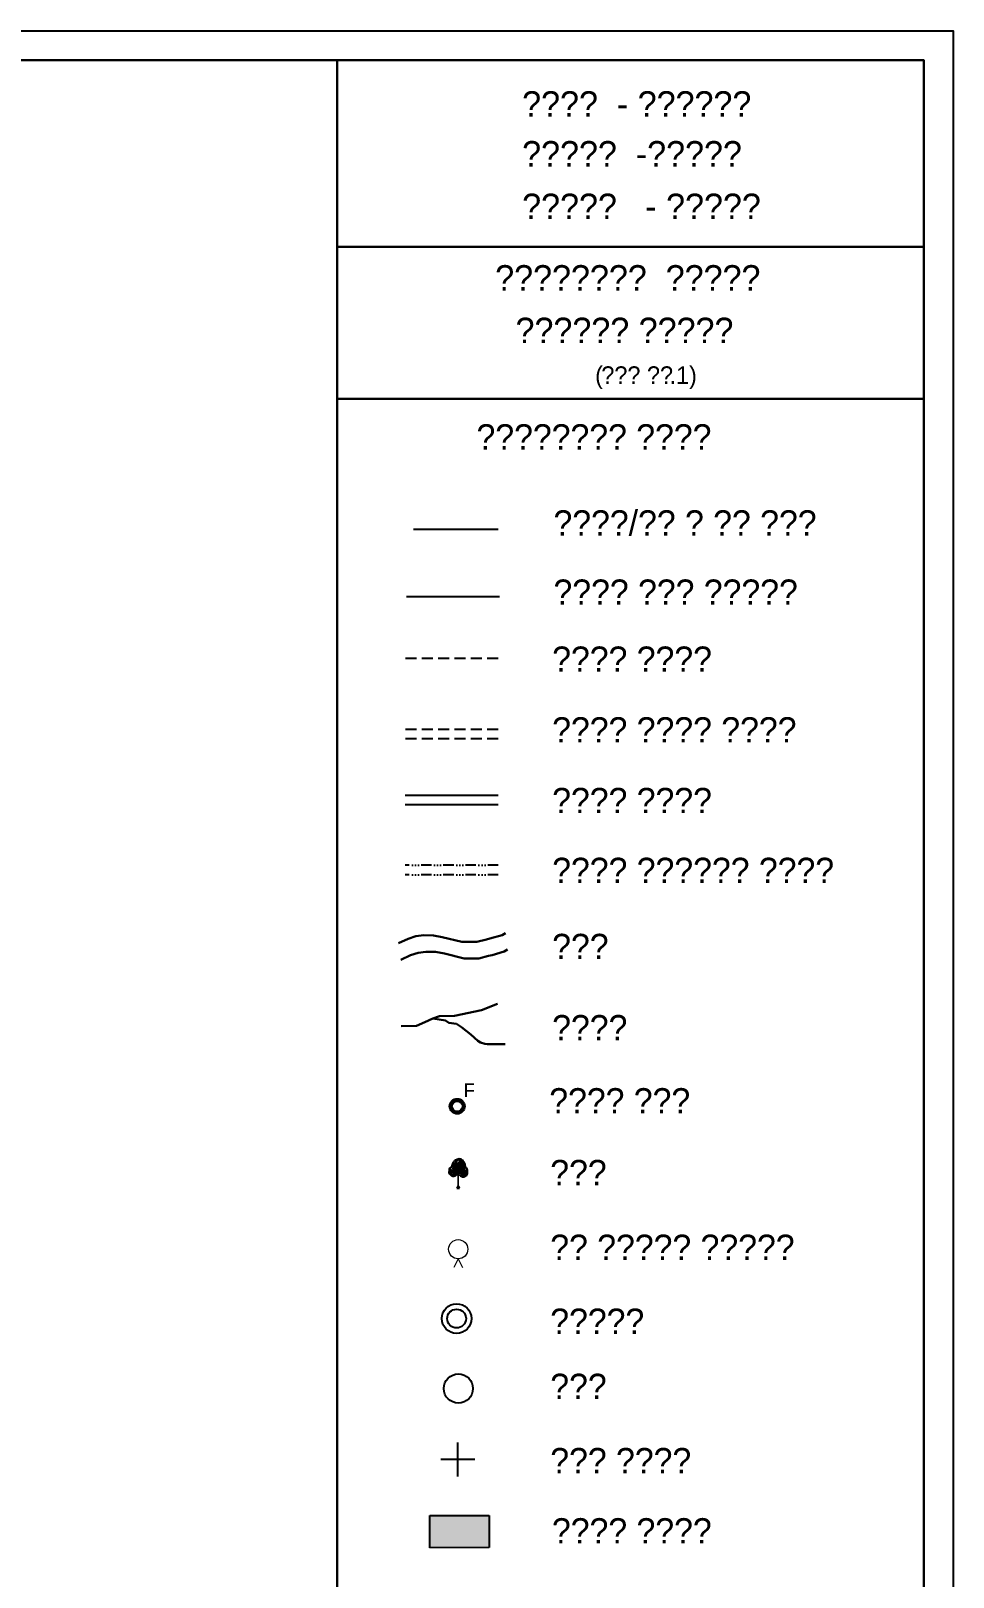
# Model space of a CAD drawing. Header units: millimetres. Extents: x -7 to 1264, y -495 to 699.
# Drawn here: x 811.8 to 1023.7, y 343.7 to 698.9 of the extents above; entities that cross this region are included whole.
import ezdxf

# ---------------------------------------------------------------- set-up
doc = ezdxf.new("R2010")
doc.units = ezdxf.units.MM
for name, pattern in [('ACAD_ISO02W100', [15, 12, -3]), ('ACAD_ISO14W100', [24, 12, -3, 0, -3, 0, -3, 0, -3]), ('DASHED', [0.75, 0.5, -0.25])]:
    doc.linetypes.add(name, pattern=pattern)
for name, color, linetype in [('Image', 7, 'Continuous'), ('Legend', 250, 'Continuous'), ('Sym_F', 250, 'Continuous'), ('Sym_Seemachinh', 250, 'Continuous'), ('Sym_Shivchinh', 250, 'Continuous'), ('Sym_STONE', 250, 'Continuous'), ('Sym_Tree', 92, 'Continuous')]:
    doc.layers.add(name, color=color, linetype=linetype)
doc.layers.add('Sym_Title', color=1, linetype='ACAD_ISO02W100', lineweight=25)
doc.styles.get("Standard").update_dxf_attribs({"font": 'Sakal Marathi_N_Ship.TTF'})
picture_1 = doc.add_image_def('image1.jpg', size_in_pixel=(13892, 10901))

# ---------------------------------------------------------------- blocks, each defined once
blk = doc.blocks.new('F')
at = {"layer": 'Sym_F'}
h = blk.add_hatch(color=256, dxfattribs=at)
h.paths.add_polyline_path([(-1, 0, 1), (1, 0, 1)])
h.paths.add_polyline_path([(0.69, 0, -1), (-0.69, 0, -1)], flags=16)
for radius in [1, 0.688]:
    blk.add_circle((0, 0), radius, dxfattribs=at)
at = {"layer": 'Sym_F', "linetype": 'Continuous'}
blk.add_text('F', height=1.8, dxfattribs=at).set_placement((0.85, 1.21, 1058.35))
blk = doc.blocks.new('Tree')
at = {"layer": 'Sym_Tree'}
for p, q in [((0.1, 3), (0, 2.99)), ((-0.16, 0), (0.13, 0))]:
    blk.add_line(p, q, dxfattribs=at)
at = {"layer": 'Sym_Tree', "color": 82, "const_width": 0.8}
for points in [[(0.05, 1.63), (0.1, 2.79)], [(-0.43, 1.74), (-0.28, 1.52)], [(-0.2, 1.68), (-0.05, 1.47)], [(-0.14, 1.47), (-0.1, 2.62)], [(-0.1, 1.46), (-0.06, 2.62)], [(0.2, 1.44), (0.24, 2.6)], [(0.6, 1.63), (0.38, 1.49)], [(0.44, 1.73), (0.59, 1.51)]]:
    blk.add_lwpolyline(points, dxfattribs=at)
at = {"layer": 'Sym_Tree', "color": 34}
blk.add_lwpolyline([(0, 0, 0.48, 0.16, 0), (0, 0.29, 0.16, 0.16, 0), (0, 1.48, 0.16, 0.16, 0)], format="xyseb", dxfattribs=at)
at = {"layer": 'Sym_Tree', "color": 82}
blk.add_open_spline([(-0.1, 1.43), (-0.17, 1.36), (-0.27, 1.24), (-0.46, 1.2), (-0.64, 1.21), (-0.79, 1.36), (-0.99, 1.53), (-0.9, 1.8), (-0.9, 2.07), (-0.59, 2.22), (-0.58, 2.58), (-0.35, 2.82), (-0.17, 2.98), (-0.04, 2.99), (0, 2.99)], degree=3, knots=[0, 0, 0, 0, 0.357151, 0.545743, 0.741494, 0.970117, 1.319935, 1.641608, 1.935314, 2.250626, 2.755061, 3.137005, 3.457298, 3.618487, 3.618487, 3.618487, 3.618487], dxfattribs=at)
blk.add_spline([(0.1, 1.43), (0.3, 1.22), (0.44, 1.16), (0.59, 1.16), (0.75, 1.25), (0.95, 1.45), (0.96, 1.7), (0.93, 1.94), (0.77, 2.13), (0.68, 2.52), (0.52, 2.78), (0.33, 2.96), (0.1, 3)], degree=3, dxfattribs=at)
for points in [[(-0.83, 1.97), (-0.9, 1.88), (-0.95, 1.62), (-0.58, 1.59)], [(-0.92, 1.7), (-0.95, 1.62), (-0.9, 1.88), (-0.93, 1.7)], [(-0.92, 1.7), (-0.92, 1.7), (-0.92, 1.7), (-0.95, 1.62)], [(-0.95, 1.62), (-0.58, 1.59), (-0.59, 1.22), (-0.67, 1.26)], [(-0.89, 1.45), (-0.93, 1.53), (-0.95, 1.62), (-0.66, 1.29)], [(-0.95, 1.62), (-0.66, 1.29), (-0.67, 1.27), (-0.76, 1.35)], [(-0.73, 1.36), (-0.76, 1.35), (-0.95, 1.62), (-0.73, 1.36)], [(-0.95, 1.62), (-0.73, 1.36), (-0.73, 1.36), (-0.93, 1.53)], [(-0.87, 1.44), (-0.93, 1.53), (-0.93, 1.53), (-0.95, 1.62)], [(-0.93, 1.53), (-0.95, 1.62), (-0.93, 1.54), (-0.91, 1.51)], [(-0.93, 1.54), (-0.91, 1.51), (-0.9, 1.88), (-0.87, 1.85)], [(-0.9, 1.88), (-0.93, 1.7), (-0.87, 1.85), (-0.87, 1.86)], [(-0.9, 1.88), (-0.87, 1.85), (-0.92, 1.7)], [(-0.85, 2.05), (-0.88, 1.99), (-0.89, 1.93), (-0.9, 1.88)], [(-0.77, 2.05), (-0.76, 1.78), (-0.9, 1.89), (-0.76, 1.78)], [(-0.89, 1.93), (-0.9, 1.88), (-0.82, 1.85), (-0.74, 2.01)], [(-0.9, 1.89), (-0.76, 1.78), (-0.69, 1.97), (-0.74, 2.01)], [(-0.85, 1.96), (-0.85, 1.96), (-0.83, 1.97), (-0.9, 1.88)], [(-0.85, 1.96), (-0.89, 1.94), (-0.86, 1.95), (-0.87, 2)], [(-0.86, 1.95), (-0.87, 2), (-0.88, 1.94), (-0.89, 1.94)], [(-0.88, 1.94), (-0.89, 1.94), (-0.89, 1.93), (-0.85, 1.97)], [(-0.89, 1.93), (-0.85, 1.97), (-0.85, 1.97)], [(-0.88, 1.91), (-0.88, 1.91), (-0.85, 1.96), (-0.89, 1.94)], [(-0.74, 2.08), (-0.77, 2.08), (-0.85, 2.05), (-0.88, 1.99)], [(-0.78, 2.04), (-0.82, 2.04), (-0.87, 2), (-0.88, 1.91)], [(-0.87, 2), (-0.88, 1.91), (-0.84, 1.97), (-0.83, 2.02)], [(-0.84, 1.94), (-0.84, 1.97), (-0.88, 1.91)], [(-0.83, 2.02), (-0.82, 2.04), (-0.87, 2), (-0.85, 2.05)], [(-0.87, 2), (-0.85, 2.05), (-0.84, 1.94), (-0.84, 1.97)], [(-0.86, 1.89), (-0.69, 1.93), (-0.85, 1.91), (-0.87, 1.85)], [(-0.85, 1.91), (-0.87, 1.85), (-0.85, 1.77), (-0.82, 1.83)], [(-0.85, 1.84), (-0.84, 1.87), (-0.87, 1.44), (-0.81, 1.4)], [(-0.87, 1.85), (-0.87, 1.86), (-0.58, 1.59), (-0.65, 1.65)], [(-0.82, 1.83), (-0.81, 1.8), (-0.86, 1.89), (-0.69, 1.93)], [(-0.8, 2.04), (-0.55, 2.12), (-0.85, 2.05), (-0.82, 2.08)], [(-0.85, 2.05), (-0.82, 2.08), (-0.8, 2.1), (-0.77, 2.12)], [(-0.85, 1.97), (-0.85, 1.97), (-0.85, 1.96)], [(-0.85, 1.77), (-0.82, 1.83), (-0.85, 1.84), (-0.84, 1.87)], [(-0.78, 2.02), (-0.84, 1.97), (-0.75, 2.03), (-0.77, 2.05)], [(-0.84, 1.97), (-0.83, 2.02), (-0.78, 2.04)], [(-0.82, 1.85), (-0.74, 2.01), (-0.78, 2.02), (-0.84, 1.97)], [(-0.78, 2.04), (-0.78, 2.04), (-0.83, 2.02), (-0.82, 2.04)], [(-0.77, 2.12), (-0.8, 2.1), (-0.82, 2.08), (-0.78, 2.09)], [(-0.82, 2.08), (-0.78, 2.09), (-0.77, 2.08), (-0.74, 2.08)], [(-0.76, 2.04), (-0.73, 2.06), (-0.78, 2.04), (-0.82, 2.04)], [(-0.76, 1.78), (-0.76, 1.78), (-0.79, 1.69), (-0.82, 1.85)], [(-0.79, 1.69), (-0.82, 1.85), (-0.65, 1.65), (-0.77, 1.77)], [(-0.75, 1.77), (-0.81, 1.8), (-0.82, 1.83), (-0.81, 1.8)], [(-0.77, 1.77), (-0.73, 1.75), (-0.75, 1.77), (-0.81, 1.8)], [(-0.8, 2.1), (-0.77, 2.12), (-0.74, 2.14), (-0.73, 2.09)], [(-0.74, 2.14), (-0.73, 2.09), (-0.77, 2.08), (-0.8, 2.1)], [(-0.75, 2.03), (-0.77, 2.05), (-0.8, 2.04), (-0.55, 2.12)], [(-0.77, 2.08), (-0.8, 2.1), (-0.77, 2.12), (-0.77, 2.1)], [(-0.8, 2.1), (-0.77, 2.1), (-0.77, 2.12), (-0.8, 2.1)], [(-0.77, 2.1), (-0.77, 2.1), (-0.8, 2.1), (-0.77, 2.1)], [(-0.76, 2.11), (-0.78, 2.09), (-0.69, 2.19)], [(-0.73, 2.09), (-0.77, 2.1), (-0.76, 2.11), (-0.78, 2.09)], [(-0.77, 2.12), (-0.77, 2.1), (-0.77, 2.12), (-0.76, 2.11)], [(-0.77, 2.12), (-0.76, 2.11), (-0.77, 2.1)], [(-0.77, 2.08), (-0.74, 2.08), (-0.73, 2.09), (-0.77, 2.1)], [(-0.74, 2.08), (-0.74, 2.08), (-0.74, 2.08), (-0.77, 2.08)], [(-0.69, 1.97), (-0.73, 2.06), (-0.77, 2.05), (-0.76, 1.78)], [(-0.73, 2.06), (-0.73, 2.01), (-0.77, 2.05), (-0.73, 2.06)], [(-0.77, 2.05), (-0.73, 2.06), (-0.73, 2.02), (-0.77, 2.03)], [(-0.73, 2.02), (-0.77, 2.03), (-0.73, 2.02), (-0.73, 2.06)], [(-0.62, 1.85), (-0.72, 1.75), (-0.77, 1.77), (-0.73, 1.75)], [(-0.65, 1.65), (-0.77, 1.77), (-0.76, 1.78), (-0.65, 1.71)], [(-0.47, 2.16), (-0.52, 1.63), (-0.76, 1.78), (-0.63, 2.04)], [(-0.52, 1.63), (-0.76, 1.78), (-0.74, 2.08), (-0.63, 2.11)], [(-0.73, 2.02), (-0.73, 2.06), (-0.76, 2.04), (-0.73, 2.06)], [(-0.76, 1.78), (-0.63, 2.04), (-0.65, 1.68), (-0.65, 1.53)], [(-0.7, 1.93), (-0.76, 1.78), (-0.74, 2.01), (-0.69, 1.97)], [(-0.69, 1.97), (-0.66, 1.92), (-0.76, 1.78), (-0.69, 1.93)], [(-0.7, 1.93), (-0.74, 1.95), (-0.7, 1.93), (-0.76, 1.96)], [(-0.7, 1.93), (-0.76, 1.96), (-0.7, 1.93), (-0.76, 1.78)], [(-0.76, 1.78), (-0.69, 1.93), (-0.7, 1.93), (-0.74, 1.95)], [(-0.76, 1.78), (-0.76, 1.78), (-0.62, 1.85), (-0.72, 1.75)], [(-0.58, 1.59), (-0.65, 1.65), (-0.53, 1.84), (-0.76, 1.78)], [(-0.53, 1.84), (-0.76, 1.78), (-0.76, 1.78)], [(-0.76, 1.78), (-0.65, 1.71), (-0.76, 1.78), (-0.69, 1.79)], [(-0.76, 1.78), (-0.69, 1.79), (-0.76, 1.78)], [(-0.52, 1.63), (-0.65, 1.68), (-0.52, 1.63), (-0.76, 1.78)], [(-0.63, 2.17), (-0.63, 2.23), (-0.74, 2.08)], [(-0.74, 2.14), (-0.74, 2.13), (-0.69, 2.19), (-0.63, 2.23)], [(-0.69, 2.19), (-0.63, 2.23), (-0.74, 2.08), (-0.74, 2.13)], [(-0.74, 2.08), (-0.74, 2.13), (-0.71, 2.1), (-0.63, 2.23)], [(-0.69, 2.19), (-0.69, 2.19), (-0.74, 2.14), (-0.74, 2.13)], [(-0.74, 2.08), (-0.63, 2.11), (-0.55, 2.17), (-0.63, 2.11)], [(-0.74, 2.08), (-0.74, 2.08), (-0.74, 2.08)], [(-0.74, 2.08), (-0.74, 2.08), (-0.74, 2.08)], [(-0.74, 2.01), (-0.71, 2.03), (-0.73, 2.06), (-0.73, 2.01)], [(-0.74, 2.01), (-0.69, 1.97), (-0.74, 2.01), (-0.71, 2.03)], [(-0.69, 1.97), (-0.74, 2.01), (-0.69, 1.97), (-0.74, 1.95)], [(-0.69, 1.97), (-0.74, 1.95), (-0.69, 1.97), (-0.66, 1.92)], [(-0.64, 2.09), (-0.63, 2.04), (-0.69, 1.97), (-0.73, 2.06)], [(-0.71, 2.1), (-0.63, 2.23), (-0.63, 2.17), (-0.58, 2.16)], [(-0.63, 2.14), (-0.63, 2.17), (-0.71, 2.1), (-0.63, 2.14)], [(-0.71, 2.1), (-0.63, 2.14), (-0.63, 2.17), (-0.7, 2.11)], [(-0.63, 2.17), (-0.7, 2.11), (-0.63, 2.14), (-0.63, 2.17)], [(-0.69, 2.19), (-0.63, 2.23), (-0.58, 2.36), (-0.6, 2.36)], [(-0.63, 2.27), (-0.63, 2.27), (-0.69, 2.19), (-0.63, 2.23)], [(-0.63, 2.04), (-0.64, 2.09), (-0.68, 1.95), (-0.69, 1.97)], [(-0.68, 1.95), (-0.69, 1.97), (-0.62, 1.97), (-0.64, 1.94)], [(-0.66, 1.92), (-0.64, 1.94), (-0.63, 2.04), (-0.64, 2.09)], [(-0.64, 1.88), (-0.6, 1.86), (-0.66, 1.92), (-0.64, 1.94)], [(-0.24, 1.29), (-0.1, 1.43), (-0.52, 1.63), (-0.66, 1.31)], [(-0.52, 1.63), (-0.66, 1.31), (-0.31, 1.38), (-0.51, 1.22)], [(-0.65, 1.68), (-0.65, 1.53), (-0.65, 1.53), (-0.53, 1.53)], [(-0.65, 1.53), (-0.53, 1.53), (-0.52, 1.63), (-0.65, 1.68)], [(-0.62, 1.97), (-0.63, 2.04), (-0.63, 2.04), (-0.64, 2.09)], [(-0.63, 2.04), (-0.64, 2.09), (-0.64, 2.09), (-0.59, 2.09)], [(-0.64, 2.09), (-0.59, 2.09), (-0.64, 2.09), (-0.63, 2.04)], [(-0.62, 1.97), (-0.64, 1.94), (-0.52, 1.63), (-0.59, 1.62)], [(-0.62, 1.85), (-0.64, 1.88), (-0.64, 1.94), (-0.6, 1.86)], [(-0.64, 1.94), (-0.6, 1.86), (-0.64, 1.94), (-0.6, 1.86)], [(-0.64, 1.94), (-0.6, 1.86), (-0.58, 1.94), (-0.64, 1.94)], [(-0.58, 1.94), (-0.64, 1.94), (-0.64, 1.88), (-0.6, 1.86)], [(-0.52, 1.63), (-0.59, 1.62), (-0.62, 1.85), (-0.64, 1.88)], [(-0.49, 2.45), (-0.58, 2.36), (-0.55, 2.17), (-0.63, 2.17)], [(-0.63, 2.17), (-0.63, 2.17), (-0.63, 2.17), (-0.63, 2.23)], [(-0.63, 2.14), (-0.63, 2.17), (-0.62, 2.21), (-0.63, 2.23)], [(-0.55, 2.17), (-0.63, 2.17), (-0.43, 2.16), (-0.22, 2.16)], [(-0.55, 2.17), (-0.63, 2.11), (-0.63, 2.04), (-0.63, 2.11)], [(-0.63, 2.04), (-0.63, 2.11), (-0.63, 2.17)], [(-0.63, 2.17), (-0.63, 2.17), (-0.63, 2.17)], [(-0.63, 2.17), (-0.58, 2.16), (-0.63, 2.14), (-0.63, 2.17)], [(-0.47, 2.16), (-0.55, 2.17), (-0.62, 1.97), (-0.63, 2.04)], [(-0.62, 2.27), (-0.62, 2.21), (-0.54, 2.47), (-0.54, 2.5)], [(-0.58, 2.36), (-0.6, 2.36), (-0.61, 2.32), (-0.62, 2.3)], [(-0.62, 2.24), (-0.62, 2.21), (-0.58, 2.36), (-0.56, 2.28)], [(-0.61, 2.32), (-0.58, 2.36), (-0.62, 2.27), (-0.62, 2.21)], [(-0.61, 2.32), (-0.62, 2.3), (-0.62, 2.24), (-0.62, 2.21)], [(-0.58, 2.36), (-0.56, 2.28), (-0.61, 2.32), (-0.58, 2.36)], [(-0.57, 2.44), (-0.6, 2.36), (-0.49, 2.59), (-0.5, 2.59)], [(-0.55, 2.54), (-0.57, 2.47), (-0.57, 2.44), (-0.6, 2.36)], [(-0.55, 2.48), (-0.55, 2.5), (-0.6, 2.36), (-0.59, 2.36)], [(-0.57, 2.4), (-0.6, 2.36), (-0.57, 2.47), (-0.54, 2.47)], [(-0.58, 2.39), (-0.57, 2.43), (-0.57, 2.4), (-0.6, 2.36)], [(-0.6, 2.36), (-0.59, 2.36), (-0.57, 2.39), (-0.57, 2.4)], [(-0.45, 2.73), (-0.52, 2.6), (-0.55, 2.48), (-0.58, 2.36)], [(-0.39, 2.55), (-0.5, 2.59), (-0.49, 2.45), (-0.58, 2.36)], [(-0.55, 2.48), (-0.58, 2.36), (-0.42, 2.42), (-0.39, 2.55)], [(-0.56, 2.46), (-0.55, 2.54), (-0.58, 2.39), (-0.57, 2.43)], [(-0.57, 2.47), (-0.54, 2.47), (-0.55, 2.54), (-0.57, 2.47)], [(-0.57, 2.39), (-0.57, 2.4), (-0.57, 2.43), (-0.55, 2.5)], [(-0.55, 2.54), (-0.52, 2.6), (-0.56, 2.46), (-0.55, 2.54)], [(-0.39, 2.55), (-0.46, 2.69), (-0.52, 2.6), (-0.55, 2.5)], [(-0.52, 2.6), (-0.55, 2.5), (-0.49, 2.45), (-0.39, 2.55)], [(-0.55, 2.5), (-0.53, 2.57), (-0.52, 2.6), (-0.53, 2.57)], [(-0.52, 2.6), (-0.53, 2.57), (-0.55, 2.54), (-0.52, 2.6)], [(-0.55, 2.54), (-0.55, 2.54), (-0.55, 2.5), (-0.53, 2.57)], [(-0.54, 2.47), (-0.54, 2.5), (-0.55, 2.48), (-0.55, 2.5)], [(-0.55, 2.17), (-0.32, 2.2), (-0.49, 2.45), (-0.38, 2.29)], [(-0.49, 2.45), (-0.38, 2.29), (-0.32, 2.2), (-0.55, 2.17)], [(-0.29, 2.35), (-0.32, 2.2), (-0.55, 2.17), (-0.32, 2.2)], [(-0.32, 2.2), (-0.55, 2.17), (-0.43, 2.16)], [(-0.47, 2.16), (-0.35, 2.09), (-0.47, 2.16), (-0.55, 2.17)], [(0, 2.99), (-0.31, 2.84), (-0.45, 2.73), (-0.52, 2.6)], [(-0.49, 2.59), (-0.5, 2.59), (-0.38, 2.77), (-0.31, 2.84)], [(-0.49, 2.45), (-0.39, 2.55), (-0.39, 2.55), (-0.5, 2.59)], [(-0.26, 2.44), (-0.1, 2.44), (-0.29, 2.35), (-0.49, 2.45)], [(-0.29, 2.35), (-0.49, 2.45), (-0.29, 2.35), (-0.32, 2.2)], [(-0.35, 2.09), (-0.33, 2.16), (-0.47, 2.16), (-0.35, 2.09)], [(-0.42, 2.42), (-0.39, 2.55), (-0.39, 2.55), (-0.46, 2.69)], [(-0.38, 2.77), (-0.31, 2.84), (-0.45, 2.73), (-0.38, 2.77)], [(-0.39, 2.55), (-0.45, 2.66), (-0.41, 2.72), (-0.26, 2.81)], [(-0.45, 2.73), (-0.38, 2.77), (-0.4, 2.72), (-0.42, 2.74)], [(-0.4, 2.72), (-0.42, 2.74), (-0.45, 2.68), (-0.45, 2.66)], [(-0.45, 2.68), (-0.45, 2.66), (-0.43, 2.7), (-0.4, 2.72)], [(-0.41, 2.69), (-0.44, 2.68), (-0.45, 2.66), (-0.41, 2.69)], [(-0.45, 2.66), (-0.41, 2.69), (-0.07, 2.53), (0.05, 2.48)], [(-0.41, 2.69), (-0.41, 2.71), (-0.41, 2.69), (-0.44, 2.68)], [(-0.43, 2.7), (-0.4, 2.72), (0, 2.99), (-0.09, 2.98)], [(-0.43, 2.16), (-0.22, 2.16), (0.02, 2.32), (0.07, 2.48)], [(-0.43, 2.16), (-0.43, 2.16), (-0.35, 2.09), (-0.33, 2.16)], [(-0.41, 2.65), (-0.25, 2.61), (-0.26, 2.81), (0.06, 2.94)], [(-0.41, 2.72), (-0.26, 2.81), (-0.25, 2.61), (-0.41, 2.69)], [(-0.3, 2.8), (-0.26, 2.81), (-0.41, 2.69), (-0.41, 2.71)], [(-0.25, 2.61), (-0.41, 2.69), (-0.41, 2.65), (-0.25, 2.61)], [(-0.28, 2.82), (-0.37, 2.77), (-0.4, 2.72), (-0.28, 2.82)], [(-0.27, 2.82), (-0.37, 2.77), (-0.39, 2.71), (-0.37, 2.69)], [(-0.39, 2.71), (-0.37, 2.69), (-0.3, 2.8), (-0.26, 2.81)], [(-0.26, 2.81), (0.06, 2.94), (-0.27, 2.82), (-0.37, 2.77)], [(-0.31, 2.84), (-0.18, 2.9), (-0.28, 2.82), (-0.37, 2.77)], [(0.27, 1.83), (-0.21, 1.81), (-0.27, 2.16), (-0.32, 1.63)], [(-0.18, 2.9), (-0.17, 2.95), (-0.25, 2.9), (-0.31, 2.84)], [(-0.25, 2.9), (-0.31, 2.84), (-0.18, 2.9), (-0.24, 2.9)], [(-0.18, 2.9), (-0.24, 2.9), (-0.31, 2.84), (-0.18, 2.9)], [(-0.26, 2.44), (-0.29, 2.35), (-0.29, 2.35), (-0.26, 2.44)], [(0.2, 2.99), (-0.06, 2.82), (-0.26, 2.82), (0, 2.99)], [(-0.26, 2.82), (0, 2.99), (0.09, 2.99), (0.04, 2.93)], [(-0.07, 2.53), (0.05, 2.48), (-0.26, 2.44), (-0.1, 2.44)], [(0, 2.99), (-0.09, 2.98), (-0.17, 2.95), (-0.25, 2.9)], [(-0.17, 2.95), (-0.25, 2.9), (-0.12, 2.96), (-0.09, 2.98)], [(-0.1, 2.97), (-0.12, 2.96), (-0.25, 2.9), (-0.18, 2.9)], [(-0.1, 2.97), (-0.18, 2.9), (-0.18, 2.93), (-0.25, 2.9)], [(-0.18, 2.93), (-0.25, 2.9), (-0.18, 2.9), (-0.17, 2.95)], [(0.28, 2.6), (-0.05, 2.61), (-0.19, 2.55), (-0.24, 2.66)], [(-0.09, 2.35), (-0.06, 2.44), (0.27, 1.83), (-0.21, 1.81)], [(-0.2, 2.72), (-0.08, 2.82), (0.2, 2.99), (0.28, 2.6)], [(-0.06, 2.79), (-0.06, 2.82), (-0.2, 2.72), (-0.08, 2.82)], [(-0.12, 2.96), (-0.09, 2.98), (-0.18, 2.95), (-0.09, 2.98)], [(-0.18, 2.95), (-0.09, 2.98), (-0.1, 2.97), (-0.12, 2.96)], [(-0.13, 2.95), (-0.13, 2.95), (-0.1, 2.97), (-0.18, 2.9)], [(-0.13, 2.96), (-0.13, 2.96), (-0.18, 2.95), (-0.18, 2.9)], [(-0.18, 2.95), (-0.18, 2.9), (-0.13, 2.96), (-0.14, 2.95)], [(-0.13, 2.96), (-0.14, 2.95), (-0.13, 2.95)], [(0.28, 2.6), (-0.05, 2.61), (-0.06, 2.44), (-0.09, 2.35)], [(0, 2.99), (0.1, 3), (0.2, 2.99), (-0.06, 2.82)], [(0.2, 2.99), (0.28, 2.6), (-0.05, 2.61), (-0.06, 2.81)], [(0.37, 2.93), (0.29, 2.97), (-0.06, 2.81), (-0.06, 2.8)], [(-0.06, 2.81), (-0.06, 2.8), (-0.06, 2.82)], [(-0.06, 2.82), (-0.06, 2.82), (-0.06, 2.79), (-0.06, 2.82)], [(-0.05, 2.61), (-0.06, 2.81), (0.28, 2.6), (-0.05, 2.61)], [(0.22, 2.32), (0.27, 2.48), (0.28, 2.6), (-0.05, 2.61)], [(0.09, 2.99), (0.04, 2.93), (-0.03, 2.91), (0.02, 2.96)], [(-0.03, 2.91), (-0.02, 2.94), (0.02, 2.96), (0, 2.99)], [(-0.03, 2.91), (0.02, 2.96), (0.04, 2.93), (-0.03, 2.91)], [(0.04, 2.93), (-0.03, 2.91), (-0.02, 2.94), (0.02, 2.96)], [(0.41, 2.32), (0.39, 2.41), (-0.01, 1.85), (0.46, 1.77)], [(-0.01, 1.85), (0.46, 1.77), (0.56, 2.11), (0.55, 1.58)], [(0.02, 2.96), (0, 2.99), (0.09, 2.99), (0.02, 2.96)], [(0.09, 2.99), (0.02, 2.96), (0.1, 3), (0.2, 2.99)], [(0.1, 2.32), (0.07, 2.49), (0.08, 2.61), (0.41, 2.58)], [(0.52, 2.11), (0.31, 2.14), (0.1, 2.32), (0.07, 2.49)], [(0.57, 2.67), (0.46, 2.79), (0.2, 2.99), (0.08, 2.61)], [(0.2, 2.99), (0.08, 2.61), (0.41, 2.58), (0.45, 2.78)], [(0.41, 2.58), (0.45, 2.78), (0.08, 2.61), (0.41, 2.58)], [(0.08, 2.61), (0.41, 2.58), (0.39, 2.41), (0.41, 2.32)], [(0.08, 2.61), (0.41, 2.58), (0.54, 2.5), (0.6, 2.6)], [(0.12, 2.95), (0.09, 2.97), (0.17, 2.93), (0.09, 2.97)], [(0.17, 2.93), (0.09, 2.97), (0.1, 2.96), (0.12, 2.95)], [(0.6, 2.6), (0.57, 2.64), (0.21, 2.53), (0.09, 2.49)], [(0.21, 2.53), (0.09, 2.49), (0.39, 2.41), (0.23, 2.43)], [(0.1, 3), (0.2, 2.99), (0.32, 2.95), (0.29, 2.97)], [(0.12, 2.95), (0.14, 2.94), (0.13, 2.94)], [(0.56, 2.6), (0.41, 2.58), (0.45, 2.78), (0.14, 2.95)], [(0.45, 2.78), (0.14, 2.95), (0.45, 2.78), (0.54, 2.73)], [(0.2, 2.99), (0.5, 2.8), (0.62, 2.67), (0.67, 2.54)], [(0.6, 2.65), (0.57, 2.67), (0.2, 2.99), (0.29, 2.97)], [(0.2, 2.99), (0.29, 2.97), (0.37, 2.93), (0.44, 2.87)], [(0.32, 2.11), (0.32, 2.11), (0.23, 2.05), (0.22, 2.12)], [(0.39, 2.41), (0.23, 2.43), (0.41, 2.32), (0.62, 2.39)], [(0.37, 2.93), (0.44, 2.87), (0.32, 2.95), (0.29, 2.97)], [(0.3, 2.96), (0.32, 2.95), (0.44, 2.87), (0.38, 2.88)], [(0.33, 2.94), (0.33, 2.94), (0.3, 2.96), (0.38, 2.88)], [(0.3, 2.96), (0.38, 2.88), (0.37, 2.91), (0.44, 2.87)], [(0.65, 2.11), (0.72, 2.09), (0.52, 2.11), (0.31, 2.14)], [(0.44, 2.87), (0.38, 2.88), (0.33, 2.94), (0.33, 2.95)], [(0.33, 2.94), (0.33, 2.95), (0.37, 2.93), (0.38, 2.88)], [(0.37, 2.93), (0.38, 2.88), (0.33, 2.95), (0.34, 2.94)], [(0.37, 2.91), (0.44, 2.87), (0.38, 2.88), (0.37, 2.93)], [(0.38, 2.88), (0.37, 2.93), (0.44, 2.87), (0.5, 2.8)], [(0.44, 2.87), (0.5, 2.8), (0.38, 2.88), (0.43, 2.87)], [(0.38, 2.88), (0.43, 2.87), (0.5, 2.8), (0.38, 2.88)], [(0.5, 2.8), (0.38, 2.88), (0.46, 2.79), (0.54, 2.73)], [(0.39, 2.41), (0.41, 2.32), (0.41, 2.32), (0.39, 2.41)], [(0.58, 2.67), (0.45, 2.78), (0.41, 2.58), (0.57, 2.64)], [(0.41, 2.58), (0.57, 2.64), (0.56, 2.6), (0.41, 2.58)], [(0.41, 2.32), (0.62, 2.39), (0.41, 2.32), (0.42, 2.16)], [(0.41, 2.32), (0.42, 2.16), (0.65, 2.11), (0.42, 2.16)], [(0.65, 2.11), (0.42, 2.16), (0.62, 2.39), (0.49, 2.25)], [(0.62, 2.39), (0.49, 2.25), (0.42, 2.16), (0.65, 2.11)], [(0.42, 2.16), (0.65, 2.11), (0.52, 2.11)], [(0.43, 2.05), (0.42, 2.12), (0.56, 2.11), (0.43, 2.05)], [(0.56, 2.11), (0.43, 2.05), (0.56, 2.11), (0.65, 2.11)], [(0.54, 2.5), (0.6, 2.6), (0.58, 2.67), (0.45, 2.78)], [(0.45, 2.78), (0.54, 2.73), (0.55, 2.66), (0.53, 2.65)], [(0.55, 2.66), (0.53, 2.65), (0.47, 2.76), (0.45, 2.78)], [(0.47, 2.76), (0.45, 2.78), (0.57, 2.64), (0.58, 2.66)], [(0.46, 2.79), (0.54, 2.73), (0.57, 2.67), (0.46, 2.79)], [(0.47, 2.54), (0.48, 2.5), (0.49, 2.47), (0.47, 2.54)], [(0.64, 2.53), (0.65, 2.53), (0.55, 2.72), (0.5, 2.8)], [(0.55, 2.72), (0.5, 2.8), (0.62, 2.67), (0.55, 2.72)], [(0.55, 2.37), (0.54, 2.5), (0.54, 2.5), (0.62, 2.64)], [(0.54, 2.5), (0.62, 2.64), (0.67, 2.54), (0.68, 2.43)], [(0.67, 2.54), (0.68, 2.43), (0.62, 2.39), (0.54, 2.5)], [(0.62, 2.39), (0.54, 2.5), (0.54, 2.5), (0.65, 2.53)], [(0.54, 2.5), (0.65, 2.53), (0.62, 2.39), (0.7, 2.29)], [(0.69, 2.41), (0.7, 2.29), (0.55, 2.37), (0.54, 2.5)], [(0.68, 1.6), (0.67, 1.46), (0.67, 1.46), (0.54, 1.47)], [(0.67, 1.46), (0.54, 1.47), (0.55, 1.58), (0.68, 1.6)], [(0.62, 2.67), (0.55, 2.72), (0.57, 2.67), (0.59, 2.69)], [(0.56, 2.11), (0.55, 1.58), (0.8, 1.7), (0.71, 1.97)], [(0.55, 1.58), (0.8, 1.7), (0.82, 2), (0.72, 2.03)], [(0.68, 1.9), (0.7, 1.87), (0.55, 1.58), (0.62, 1.56)], [(0.55, 1.58), (0.62, 1.56), (0.68, 1.77), (0.7, 1.81)], [(0.55, 1.58), (0.68, 1.6), (0.55, 1.58), (0.8, 1.7)], [(0.56, 2.11), (0.65, 2.11), (0.68, 1.9), (0.71, 1.97)], [(0.57, 2.67), (0.59, 2.69), (0.61, 2.62), (0.6, 2.6)], [(0.61, 2.62), (0.6, 2.6), (0.6, 2.65), (0.57, 2.67)], [(0.57, 2.64), (0.58, 2.66), (0.57, 2.64), (0.6, 2.62)], [(0.57, 2.64), (0.6, 2.62), (0.6, 2.6), (0.57, 2.64)], [(0.6, 1.52), (0.68, 1.58), (0.58, 1.79), (0.8, 1.7)], [(0.58, 1.79), (0.8, 1.7), (0.8, 1.7)], [(0.9, 1.88), (0.96, 1.78), (0.97, 1.51), (0.6, 1.52)], [(0.92, 1.75), (0.92, 1.76), (0.6, 1.52), (0.68, 1.58)], [(0.62, 2.67), (0.67, 2.54), (0.69, 2.41), (0.7, 2.29)], [(0.62, 2.39), (0.7, 2.29), (0.65, 2.11), (0.72, 2.09)], [(0.7, 2.37), (0.72, 2.29), (0.64, 2.53), (0.65, 2.53)], [(0.83, 1.94), (0.85, 1.96), (0.88, 1.94), (0.64, 2.06)], [(0.88, 1.94), (0.64, 2.06), (0.92, 1.95), (0.9, 1.98)], [(0.7, 1.87), (0.66, 1.79), (0.64, 1.88), (0.7, 1.87)], [(0.64, 1.88), (0.7, 1.87), (0.7, 1.81), (0.66, 1.79)], [(0.82, 2), (0.72, 2.03), (0.65, 2.11), (0.72, 2.03)], [(0.65, 2.11), (0.72, 2.03), (0.71, 1.97), (0.72, 2.03)], [(0.68, 1.77), (0.7, 1.81), (0.7, 1.87), (0.66, 1.79)], [(0.7, 1.87), (0.66, 1.79), (0.7, 1.87), (0.66, 1.79)], [(0.7, 1.81), (0.66, 1.79), (0.72, 1.84), (0.7, 1.87)], [(0.68, 2.43), (0.68, 2.5), (0.67, 2.54), (0.68, 2.5)], [(0.69, 2.47), (0.67, 2.54), (0.69, 2.4), (0.69, 2.47)], [(0.73, 2.19), (0.72, 2.14), (0.68, 2.41), (0.67, 2.43)], [(0.68, 2.41), (0.67, 2.43), (0.69, 2.41), (0.68, 2.43)], [(0.73, 2.17), (0.72, 2.14), (0.7, 2.29), (0.67, 2.21)], [(0.7, 2.29), (0.67, 2.21), (0.72, 2.25), (0.7, 2.29)], [(0.8, 2.01), (0.73, 2.15), (0.72, 2.09), (0.67, 2.1)], [(0.72, 2.09), (0.67, 2.1), (0.72, 2.07), (0.72, 2.09)], [(0.8, 1.7), (0.71, 1.97), (0.68, 1.6), (0.67, 1.46)], [(0.69, 2.47), (0.69, 2.47), (0.68, 2.43), (0.68, 2.5)], [(0.7, 2.4), (0.68, 2.41), (0.69, 2.47), (0.7, 2.4)], [(0.69, 2.41), (0.68, 2.43), (0.72, 2.29), (0.7, 2.29)], [(0.7, 2.32), (0.7, 2.33), (0.69, 2.36), (0.68, 2.43)], [(0.7, 2.33), (0.72, 2.29), (0.7, 2.4), (0.68, 2.41)], [(0.68, 1.9), (0.71, 1.97), (0.71, 1.97), (0.72, 2.02)], [(0.71, 1.97), (0.72, 2.02), (0.72, 2.02), (0.68, 2.02)], [(0.72, 2.02), (0.68, 2.02), (0.72, 2.02), (0.71, 1.97)], [(0.74, 1.88), (0.75, 1.89), (0.68, 1.9), (0.7, 1.87)], [(0.8, 1.7), (0.8, 1.7), (0.68, 1.77), (0.76, 1.66)], [(0.68, 1.77), (0.76, 1.66), (0.81, 1.68), (0.77, 1.67)], [(0.82, 1.6), (0.87, 1.75), (0.68, 1.58), (0.81, 1.68)], [(0.8, 1.7), (0.68, 1.64), (0.8, 1.7), (0.73, 1.71)], [(0.68, 1.58), (0.81, 1.68), (0.8, 1.7), (0.68, 1.64)], [(0.69, 2.4), (0.69, 2.47), (0.7, 2.32), (0.69, 2.36)], [(0.69, 2.47), (0.7, 2.4), (0.7, 2.37), (0.72, 2.29)], [(0.7, 2.32), (0.69, 2.36), (0.7, 2.33), (0.72, 2.29)], [(0.72, 2.29), (0.7, 2.29), (0.7, 2.32), (0.7, 2.33)], [(0.79, 2.11), (0.73, 2.15), (0.7, 2.29), (0.72, 2.29)], [(0.7, 2.29), (0.72, 2.29), (0.72, 2.25), (0.73, 2.22)], [(0.72, 2.25), (0.7, 2.29), (0.73, 2.19), (0.72, 2.14)], [(0.72, 1.84), (0.7, 1.87), (0.71, 1.97), (0.72, 2.02)], [(0.71, 1.97), (0.72, 2.03), (0.72, 2.09)], [(0.71, 1.97), (0.72, 2.02), (0.74, 1.88), (0.75, 1.89)], [(0.72, 2.02), (0.71, 1.97), (0.75, 1.89), (0.81, 1.97)], [(0.72, 2.25), (0.73, 2.22), (0.73, 2.17), (0.72, 2.14)], [(0.72, 2.09), (0.72, 2.09), (0.72, 2.09), (0.73, 2.15)], [(0.72, 2.09), (0.73, 2.15), (0.82, 2)], [(0.72, 2.06), (0.72, 2.09), (0.72, 2.14), (0.73, 2.15)], [(0.72, 2.09), (0.72, 2.09), (0.72, 2.09)], [(0.72, 2.07), (0.72, 2.09), (0.8, 2.01), (0.72, 2.06)], [(0.8, 2.01), (0.72, 2.06), (0.72, 2.09), (0.79, 2.03)], [(0.72, 2.09), (0.79, 2.03), (0.72, 2.06), (0.72, 2.09)], [(0.75, 1.89), (0.81, 1.86), (0.75, 1.89), (0.72, 1.84)], [(0.75, 1.89), (0.72, 1.84), (0.8, 1.7), (0.75, 1.85)], [(0.74, 2.2), (0.74, 2.2), (0.79, 2.11), (0.73, 2.15)], [(0.83, 2.06), (0.83, 2.04), (0.79, 2.11), (0.73, 2.15)], [(0.79, 2.11), (0.73, 2.15), (0.82, 2), (0.83, 2.04)], [(0.82, 2), (0.83, 2.04), (0.8, 2.01), (0.73, 2.15)], [(0.8, 1.7), (0.73, 1.71), (0.8, 1.7)], [(0.75, 1.89), (0.81, 1.97), (0.85, 1.96), (0.8, 1.7)], [(0.81, 1.92), (0.75, 1.89), (0.81, 1.92), (0.79, 1.94)], [(0.96, 1.78), (0.8, 1.7), (0.75, 1.89), (0.81, 1.92)], [(0.75, 1.89), (0.81, 1.92), (0.75, 1.89), (0.81, 1.86)], [(0.76, 1.85), (0.8, 1.7), (0.81, 1.92), (0.75, 1.89)], [(0.8, 1.7), (0.75, 1.85), (0.76, 1.85), (0.81, 1.86)], [(0.87, 1.73), (0.86, 1.71), (0.91, 1.79), (0.75, 1.85)], [(0.91, 1.79), (0.75, 1.85), (0.91, 1.81), (0.92, 1.75)], [(0.76, 1.85), (0.81, 1.86), (0.76, 1.85), (0.83, 1.87)], [(0.76, 1.85), (0.83, 1.87), (0.76, 1.85), (0.8, 1.7)], [(0.81, 1.68), (0.77, 1.67), (0.79, 1.69), (0.86, 1.71)], [(0.84, 2.02), (0.86, 1.99), (0.79, 2.11)], [(0.79, 2.11), (0.79, 2.11), (0.83, 2.06), (0.83, 2.04)], [(0.81, 1.92), (0.79, 1.94), (0.81, 1.97), (0.8, 1.93)], [(0.79, 1.69), (0.86, 1.71), (0.87, 1.73), (0.86, 1.71)], [(0.81, 1.97), (0.8, 1.93), (0.85, 1.96), (0.81, 1.98)], [(0.85, 1.96), (0.8, 1.7), (0.96, 1.78), (0.8, 1.7)], [(0.9, 1.74), (0.89, 1.77), (0.87, 1.34), (0.8, 1.31)], [(0.8, 1.7), (0.8, 1.7), (0.82, 1.6), (0.87, 1.75)], [(0.85, 1.96), (0.81, 1.98), (0.81, 1.93), (0.84, 1.94)], [(0.81, 1.93), (0.84, 1.94), (0.81, 1.93), (0.81, 1.97)], [(0.81, 1.93), (0.81, 1.97), (0.84, 1.95), (0.81, 1.97)], [(0.84, 1.95), (0.81, 1.97), (0.85, 1.94), (0.89, 1.95)], [(0.87, 1.75), (0.81, 1.92), (0.85, 1.93), (0.91, 1.87)], [(0.96, 1.82), (0.96, 1.78), (0.87, 1.75), (0.81, 1.92)], [(0.88, 2), (0.86, 2.03), (0.83, 2.06), (0.82, 2.01)], [(0.83, 2.06), (0.82, 2.01), (0.85, 1.99), (0.88, 2)], [(0.82, 2.01), (0.86, 2), (0.84, 2.02), (0.86, 1.99)], [(0.85, 1.99), (0.82, 2), (0.82, 2.01), (0.86, 2)], [(0.82, 2), (0.82, 2), (0.82, 2)], [(0.82, 2), (0.82, 2), (0.82, 2)], [(0.82, 2), (0.82, 2), (0.82, 2), (0.85, 1.99)], [(0.82, 2), (0.85, 1.99), (0.93, 1.95), (0.95, 1.89)], [(0.9, 1.98), (0.86, 1.99), (0.85, 1.99), (0.82, 2)], [(0.85, 1.93), (0.91, 1.87), (0.83, 1.94), (0.85, 1.96)], [(0.86, 2.03), (0.85, 2), (0.86, 2.03), (0.84, 2.02)], [(0.86, 2.03), (0.84, 2.02), (0.86, 2)], [(0.85, 1.99), (0.88, 2), (0.86, 2.03), (0.85, 2)], [(0.85, 1.94), (0.89, 1.95), (0.94, 1.9), (0.94, 1.81)], [(0.85, 1.94), (0.85, 1.94), (0.9, 1.92), (0.89, 1.95)], [(0.91, 1.87), (0.9, 1.92), (0.85, 1.94)], [(0.92, 1.95), (0.9, 1.98), (0.88, 2), (0.86, 2.03)], [(0.88, 2), (0.86, 2), (0.86, 2.03), (0.88, 2)], [(0.86, 2.03), (0.88, 2), (0.9, 1.98), (0.86, 1.99)], [(0.86, 2), (0.86, 2), (0.88, 2), (0.86, 2)], [(0.91, 1.81), (0.92, 1.75), (0.9, 1.67), (0.87, 1.73)], [(0.9, 1.67), (0.87, 1.73), (0.9, 1.74), (0.89, 1.77)], [(0.9, 1.92), (0.89, 1.95), (0.94, 1.9), (0.93, 1.95)], [(0.94, 1.9), (0.93, 1.95), (0.9, 1.84), (0.91, 1.87)], [(0.94, 1.9), (0.94, 1.81), (0.91, 1.87), (0.9, 1.92)], [(0.91, 1.86), (0.91, 1.86), (0.9, 1.88), (0.96, 1.78)], [(0.9, 1.84), (0.91, 1.87), (0.94, 1.81)], [(0.91, 1.86), (0.95, 1.83), (0.93, 1.85), (0.94, 1.9)], [(0.92, 1.87), (0.92, 1.87), (0.91, 1.86)], [(0.94, 1.81), (0.94, 1.81), (0.91, 1.86), (0.95, 1.83)], [(0.94, 1.84), (0.95, 1.83), (0.95, 1.82), (0.92, 1.87)], [(0.95, 1.82), (0.92, 1.87), (0.92, 1.87)], [(0.94, 1.43), (0.92, 1.41), (0.96, 1.78), (0.92, 1.75)], [(0.96, 1.78), (0.92, 1.75), (0.95, 1.59)], [(0.96, 1.78), (0.97, 1.59), (0.92, 1.75), (0.92, 1.76)], [(0.93, 1.95), (0.95, 1.89), (0.96, 1.82), (0.96, 1.78)], [(0.93, 1.85), (0.94, 1.9), (0.94, 1.84), (0.95, 1.83)], [(0.95, 1.59), (0.97, 1.51), (0.96, 1.78), (0.97, 1.59)], [(0.95, 1.59), (0.95, 1.59), (0.95, 1.59), (0.97, 1.51)], [(-0.59, 1.22), (-0.67, 1.26), (-0.89, 1.45), (-0.93, 1.53)], [(-0.73, 1.36), (-0.93, 1.53), (-0.87, 1.44), (-0.93, 1.53)], [(-0.87, 1.44), (-0.81, 1.4), (-0.67, 1.26), (-0.76, 1.34)], [(-0.73, 1.32), (-0.71, 1.39), (-0.81, 1.4), (-0.73, 1.36)], [(-0.81, 1.4), (-0.73, 1.36), (-0.66, 1.29), (-0.7, 1.32)], [(-0.76, 1.35), (-0.73, 1.36), (-0.79, 1.37), (-0.77, 1.35)], [(-0.79, 1.37), (-0.77, 1.35), (-0.77, 1.35), (-0.67, 1.27)], [(-0.77, 1.35), (-0.67, 1.27), (-0.73, 1.32), (-0.71, 1.39)], [(-0.67, 1.27), (-0.76, 1.34), (-0.77, 1.35), (-0.73, 1.36)], [(-0.77, 1.35), (-0.73, 1.36), (-0.59, 1.22), (-0.49, 1.21)], [(-0.67, 1.27), (-0.76, 1.35), (-0.73, 1.36), (-0.76, 1.35)], [(-0.73, 1.36), (-0.76, 1.35), (-0.73, 1.36), (-0.76, 1.35)], [(-0.67, 1.26), (-0.76, 1.34), (-0.76, 1.35), (-0.73, 1.36)], [(-0.68, 1.31), (-0.68, 1.3), (-0.67, 1.27), (-0.76, 1.34)], [(-0.66, 1.29), (-0.7, 1.32), (-0.67, 1.27), (-0.64, 1.3)], [(-0.67, 1.27), (-0.64, 1.3), (-0.68, 1.31), (-0.68, 1.3)], [(-0.59, 1.22), (-0.49, 1.21), (-0.41, 1.22), (-0.32, 1.24)], [(-0.46, 1.21), (-0.49, 1.21), (-0.59, 1.22), (-0.5, 1.21)], [(-0.31, 1.38), (-0.51, 1.22), (-0.25, 1.3), (-0.31, 1.38)], [(-0.51, 1.22), (-0.46, 1.22), (-0.32, 1.24), (-0.29, 1.27)], [(-0.32, 1.24), (-0.37, 1.24), (-0.49, 1.22), (-0.51, 1.25)], [(-0.49, 1.22), (-0.51, 1.25), (-0.51, 1.22), (-0.46, 1.22)], [(-0.4, 1.22), (-0.4, 1.22), (-0.5, 1.21), (-0.51, 1.22)], [(-0.5, 1.21), (-0.51, 1.22), (-0.45, 1.21), (-0.41, 1.22)], [(-0.25, 1.3), (-0.31, 1.38), (-0.29, 1.27), (-0.49, 1.21)], [(-0.29, 1.27), (-0.49, 1.21), (-0.32, 1.24), (-0.37, 1.24)], [(-0.29, 1.27), (-0.41, 1.22), (-0.45, 1.22), (-0.49, 1.21)], [(-0.45, 1.22), (-0.49, 1.21), (-0.32, 1.24), (-0.29, 1.27)], [(-0.4, 1.21), (-0.45, 1.21), (-0.46, 1.21), (-0.49, 1.21)], [(-0.45, 1.21), (-0.41, 1.22), (-0.4, 1.21), (-0.45, 1.21)], [(-0.41, 1.22), (-0.32, 1.24), (-0.24, 1.29), (-0.1, 1.43)], [(-0.32, 1.24), (-0.29, 1.27), (-0.29, 1.27), (-0.41, 1.22)], [(-0.4, 1.22), (-0.32, 1.25), (-0.28, 1.26), (-0.29, 1.27)], [(-0.32, 1.25), (-0.3, 1.26), (-0.4, 1.22), (-0.39, 1.24)], [(-0.32, 1.24), (-0.32, 1.24), (-0.4, 1.22), (-0.32, 1.25)], [(-0.32, 1.24), (-0.29, 1.27), (-0.24, 1.29), (-0.28, 1.26)], [(-0.24, 1.29), (-0.29, 1.27), (-0.32, 1.24)], [(-0.28, 1.26), (-0.29, 1.26), (-0.32, 1.25), (-0.3, 1.26)], [(-0.32, 1.24), (-0.32, 1.24), (-0.32, 1.24)], [(-0.24, 1.29), (-0.28, 1.26), (-0.24, 1.29), (-0.29, 1.27)], [(-0.28, 1.26), (-0.29, 1.27), (-0.28, 1.26), (-0.29, 1.26)], [(0.22, 1.27), (0.1, 1.43), (0.55, 1.58), (0.64, 1.24)], [(0.11, 1.43), (0.1, 1.45), (0.19, 1.39), (0.19, 1.41)], [(0.38, 1.18), (0.3, 1.22), (0.22, 1.27), (0.1, 1.43)], [(0.1, 1.22), (0.1, 1.22), (0.1, 1.22)], [(0.11, 1.43), (0.11, 1.43), (0.19, 1.39), (0.11, 1.43)], [(0.3, 1.22), (0.27, 1.24), (0.23, 1.27), (0.27, 1.24)], [(0.23, 1.27), (0.27, 1.24), (0.23, 1.27), (0.27, 1.24)], [(0.23, 1.27), (0.27, 1.24), (0.3, 1.22)], [(0.31, 1.35), (0.48, 1.17), (0.24, 1.28), (0.31, 1.35)], [(0.24, 1.28), (0.31, 1.35), (0.27, 1.24), (0.47, 1.16)], [(0.27, 1.24), (0.47, 1.16), (0.3, 1.22), (0.34, 1.2)], [(0.48, 1.17), (0.44, 1.17), (0.3, 1.22), (0.27, 1.24)], [(0.3, 1.22), (0.27, 1.24), (0.27, 1.24), (0.38, 1.18)], [(0.27, 1.24), (0.38, 1.18), (0.43, 1.17), (0.47, 1.16)], [(0.43, 1.17), (0.47, 1.16), (0.3, 1.22), (0.27, 1.24)], [(0.27, 1.24), (0.27, 1.24), (0.29, 1.22), (0.28, 1.23)], [(0.57, 1.15), (0.47, 1.16), (0.38, 1.18), (0.3, 1.22)], [(0.3, 1.22), (0.34, 1.2), (0.46, 1.17), (0.49, 1.2)], [(0.55, 1.58), (0.64, 1.24), (0.31, 1.35), (0.48, 1.17)], [(0.37, 1.18), (0.37, 1.18), (0.47, 1.16), (0.48, 1.17)], [(0.47, 1.16), (0.48, 1.17), (0.42, 1.17), (0.38, 1.18)], [(0.44, 1.22), (0.48, 1.24), (0.44, 1.2), (0.42, 1.23)], [(0.44, 1.2), (0.42, 1.23), (0.47, 1.24), (0.46, 1.23)], [(0.56, 1.26), (0.44, 1.2), (0.51, 1.24), (0.5, 1.31)], [(0.6, 1.31), (0.52, 1.28), (0.44, 1.22), (0.48, 1.24)], [(0.58, 1.28), (0.56, 1.26), (0.56, 1.26), (0.44, 1.2)], [(0.44, 1.2), (0.55, 1.25), (0.56, 1.26), (0.52, 1.28)], [(0.44, 1.2), (0.55, 1.26), (0.52, 1.28), (0.55, 1.26)], [(0.47, 1.24), (0.46, 1.23), (0.44, 1.2), (0.55, 1.25)], [(0.46, 1.17), (0.49, 1.2), (0.48, 1.17), (0.44, 1.17)], [(0.44, 1.16), (0.47, 1.16), (0.57, 1.15), (0.47, 1.16)], [(0.67, 1.34), (0.6, 1.31), (0.45, 1.18), (0.55, 1.25)], [(0.45, 1.18), (0.55, 1.25), (0.55, 1.26), (0.52, 1.28)], [(0.76, 1.26), (0.72, 1.28), (0.57, 1.15), (0.47, 1.16)], [(0.51, 1.24), (0.5, 1.31), (0.6, 1.31), (0.52, 1.28)], [(0.52, 1.28), (0.74, 1.43), (0.67, 1.34), (0.74, 1.43)], [(0.55, 1.26), (0.52, 1.28), (0.58, 1.28), (0.56, 1.26)], [(0.52, 1.28), (0.55, 1.26), (0.52, 1.28), (0.55, 1.26)], [(0.97, 1.51), (0.6, 1.52), (0.57, 1.15), (0.65, 1.18)], [(0.57, 1.15), (0.65, 1.18), (0.89, 1.35), (0.94, 1.43)], [(0.89, 1.35), (0.94, 1.43), (0.97, 1.51), (0.64, 1.22)], [(0.97, 1.51), (0.64, 1.22), (0.65, 1.2), (0.75, 1.26)], [(0.72, 1.28), (0.75, 1.26), (0.97, 1.51), (0.72, 1.28)], [(0.97, 1.51), (0.72, 1.28), (0.72, 1.28), (0.94, 1.43)], [(0.87, 1.34), (0.94, 1.43), (0.94, 1.42), (0.97, 1.51)], [(0.94, 1.42), (0.97, 1.51), (0.94, 1.43), (0.92, 1.41)]]:
    blk.add_solid(points, dxfattribs=at)
at = {"layer": 'Sym_Tree'}
for points in [[(-0.02, 2.94), (0.02, 2.96), (-0.03, 2.91), (-0.02, 2.94)], [(0.32, 2.95), (0.29, 2.97), (0.37, 2.93), (0.33, 2.95)], [(0.32, 2.95), (0.33, 2.95), (0.37, 2.93), (0.29, 2.97)], [(0.37, 2.93), (0.33, 2.95), (0.32, 2.95), (0.31, 2.95)], [(0.32, 2.95), (0.31, 2.95), (0.32, 2.95), (0.33, 2.95)]]:
    blk.add_solid(points, dxfattribs=at)
blk = doc.blocks.new('EkmotechiVahivat')
at = {"color": 5, "lineweight": 20}
for q in [(-0.45, -1.71), (0.44, -1.71)]:
    blk.add_line((0, -0.82), q, dxfattribs=at)
blk.add_circle((0, 0.18), 1, dxfattribs=at)
blk = doc.blocks.new('Sym_stone')
at = {"layer": 'Sym_STONE'}
blk.add_circle((0, 0), 0.604, dxfattribs=at)
blk = doc.blocks.new('COMPOUND')
at = {"layer": 'Sym_Shivchinh'}
for points in [[(0, -0.195), (0, 0.195)], [(0.195, 0), (-0.195, 0)]]:
    blk.add_lwpolyline(points, dxfattribs=at)
blk = doc.blocks.new('STONESQUAREFILLED')
at = {"layer": 'Sym_Seemachinh'}
blk.add_hatch(color=256, dxfattribs=at).paths.add_polyline_path([(0.382, -0.207), (0.382, 0.207), (-0.382, 0.207), (-0.382, -0.207)])
for p, q in [((-0.382, 0.207), (0.382, 0.207)), ((-0.382, -0.207), (-0.382, 0.207)), ((0.382, 0.207), (0.382, -0.207)), ((0.382, -0.207), (-0.382, -0.207))]:
    blk.add_line(p, q, dxfattribs=at)
blk = doc.blocks.new('WELL PAKKA1')
for radius in [0.862, 0.546]:
    blk.add_circle((0, 0), radius)

msp = doc.modelspace()

# ---------------------------------------------------------------- linework, layer by layer
at = {"layer": 'Legend'}
for p, q in [((919.16, 584.38), (899.69, 584.38)), ((919.44, 568.86), (898.1, 568.86))]:
    msp.add_line(p, q, dxfattribs=at)
msp.add_lwpolyline([(-6.71, 698.93), (1023.67, 698.93), (1023.67, -6.71), (-6.71, -6.71)], close=True, dxfattribs=at)
at = {"layer": 'Legend', "lineweight": 30}
msp.add_lwpolyline([(903.83, 0), (0, 0), (0, 692.21), (903.83, 692.21), (1016.96, 692.21), (1016.96, 649.33), (1016.96, 614.39), (1016.96, 597.12), (1016.96, 589.8), (1016.96, 577.82), (1016.96, 135.79), (1016.96, 75.49), (1016.96, 34.99), (1016.96, 0)], close=True, dxfattribs=at)
for points in [[(882.14, 692.21), (882.14, 649.33), (882.14, 614.39), (882.14, 577.82), (882.14, 135.79), (882.14, 75.49), (882.14, 34.99), (882.14, 0)], [(882.14, 649.33), (1016.96, 649.33)], [(882.14, 614.39), (1016.96, 614.39)], [(896.85, 470.26), (900.42, 470.33), (902.27, 471.16), (904.15, 472), (905.68, 472.56), (909.09, 472.61), (915.3, 473.9), (919, 475.37)], [(904.15, 472), (907.06, 471.54), (907.81, 471.02), (909.56, 470.77), (910.75, 470.03), (912.86, 468.35), (914.48, 466.9), (915.13, 466.52), (916.07, 466.18), (916.7, 466.09), (920.75, 466.12)]]:
    msp.add_lwpolyline(points, dxfattribs=at)
at = {"layer": 'Legend', "linetype": 'DASHED', "ltscale": 5, "flags": 128}
for points in [[(919.14, 554.7), (897.8, 554.7)], [(919.14, 538.45), (897.8, 538.45)], [(919.14, 536.28), (897.8, 536.28)]]:
    msp.add_lwpolyline(points, dxfattribs=at)
at = {"layer": 'Legend', "ltscale": 5, "flags": 128}
for points in [[(919.14, 523.26), (897.8, 523.26)], [(919.14, 521.09), (897.8, 521.09)]]:
    msp.add_lwpolyline(points, dxfattribs=at)
at = {"layer": 'Legend', "linetype": 'ACAD_ISO14W100', "ltscale": 0.2, "flags": 128}
for points in [[(919.14, 507.21), (897.8, 507.21)], [(919.14, 505.04), (897.8, 505.04)]]:
    msp.add_lwpolyline(points, dxfattribs=at)
at = {"layer": 'Legend', "color": 5, "lineweight": 30}
for points in [[(896.27, 489.3), (898.51, 490.32), (900.26, 490.92), (902.06, 491.14), (904.26, 491.08), (906.29, 490.73), (910.84, 489.63), (912.85, 489.63), (914.25, 489.63), (916.45, 490.18), (917.25, 490.38), (920.06, 491.16), (920.8, 491.64)], [(896.76, 485.5), (899, 486.53), (900.75, 487.12), (902.56, 487.35), (904.75, 487.29), (906.79, 486.94), (911.33, 485.83), (913.35, 485.83), (914.74, 485.83), (916.94, 486.38), (917.74, 486.59), (920.55, 487.37), (921.29, 487.84)]]:
    msp.add_lwpolyline(points, dxfattribs=at)

# ---------------------------------------------------------------- block references
at = {"layer": 'Legend'}
for name, p, xscale, yscale, zscale in [('F', (909.74, 451.84), 1.74187062191588, 1.74187062191588, 1.74187062191588), ('Tree', (909.98, 433.05), 2.229594396052327, 2.229594396052327, 2.229594396052327), ('EkmotechiVahivat', (909.98, 418.6), 2.208575823881209, 2.208575823881209, 2.208575823881209), ('COMPOUND', (909.91, 370.67), 20.06270948388349, 20.06270948388349, 20.06270948388349)]:
    msp.add_blockref(name, p, dxfattribs=dict(at, xscale=xscale, yscale=yscale, zscale=zscale))
for name, p, xscale, yscale, zscale, rotation in [('WELL PAKKA1', (909.61, 403.06), 3.953229206545513, 3.953229206545513, 3.953229206545513, 0.5165374398616036), ('STONESQUAREFILLED', (910.26, 354.1), 17.79129628341429, 17.79129628341429, 17.79129628341429, 180.0575139951048)]:
    msp.add_blockref(name, p, dxfattribs=dict(at, xscale=xscale, yscale=yscale, zscale=zscale, rotation=rotation))
at = {"layer": 'Legend', "lineweight": 30, "xscale": 5.544841383233206, "yscale": 5.544841383233206, "zscale": 5.544841383233206}
msp.add_blockref('Sym_stone', (910.01, 386.98), dxfattribs=at)

# ---------------------------------------------------------------- texts
at = {"layer": 'Legend'}
msp.add_text('समजुतीच्या टिपा', height=5.8062, dxfattribs=at).set_placement((914.19, 602.75))
at = {"layer": 'Legend', "color": 7}
for s, height, p in [('सर्व्हे/गट नं ची हद्द', 5.8062, (931.87, 582.98)), ('सर्व्हे नंबर दुरुस्ती', 5.8063, (931.87, 567.08)), ('कच्चा रस्ता', 5.8062, (931.57, 551.68)), ('कच्चा गाडी रस्ता', 5.8062, (931.57, 535.43)), ('पक्का रस्ता', 5.8062, (931.57, 519.19)), ('नविन संपादित रस्ता', 5.8062, (931.57, 503.14)), ('नदी', 5.806, (931.57, 485.66)), ('नाला', 5.806, (931.57, 467)), ('कायम दगड', 5.806, (930.9, 450.2)), ('झाड', 5.806, (931.13, 433.71)), ('एक मोटेची विहीर', 5.8062, (931.13, 416.54)), ('विहिर', 5.806, (931.13, 399.55)), ('दगड', 5.806, (931.13, 384.58)), ('शिव चिन्ह', 5.806, (931.13, 367.52))]:
    msp.add_text(s, height=height, dxfattribs=at).set_placement(p)
at = {"layer": 'Legend', "color": 7, "lineweight": 30}
msp.add_text('सिमा चिन्ह', height=5.806, dxfattribs=at).set_placement((931.52, 351.39))
at = {"layer": 'Sym_Title', "lineweight": 25}
for s, height, p in [('मौजा  - शाहापूर', 5.8535, (924.67, 679.22)), ('तालुका  -भंडारा', 5.8535, (924.67, 667.77)), ('जिल्हा   - भंडारा', 5.8535, (924.67, 655.69)), ('अभिलेखाचा  प्रकार', 5.8535, (918.48, 639.26)), ('सविस्तर भूमापन', 5.8535, (923.15, 627.19)), ('(', 4.03, (941.43, 617.83)), ('शीट क्र', 4.029, (942.86, 617.83)), ('.1)', 4.029, (958.52, 617.83))]:
    msp.add_text(s, height=height, dxfattribs=at).set_placement(p)

# ---------------------------------------------------------------- pictures from other files: only their frames are drawn
at = {"layer": 'Image'}
image = msp.add_image(picture_1, insert=(0, 0), size_in_units=(882.14, 692.21), dxfattribs=at)
image.dxf.flags = 7

doc.saveas('drawing.dxf')
